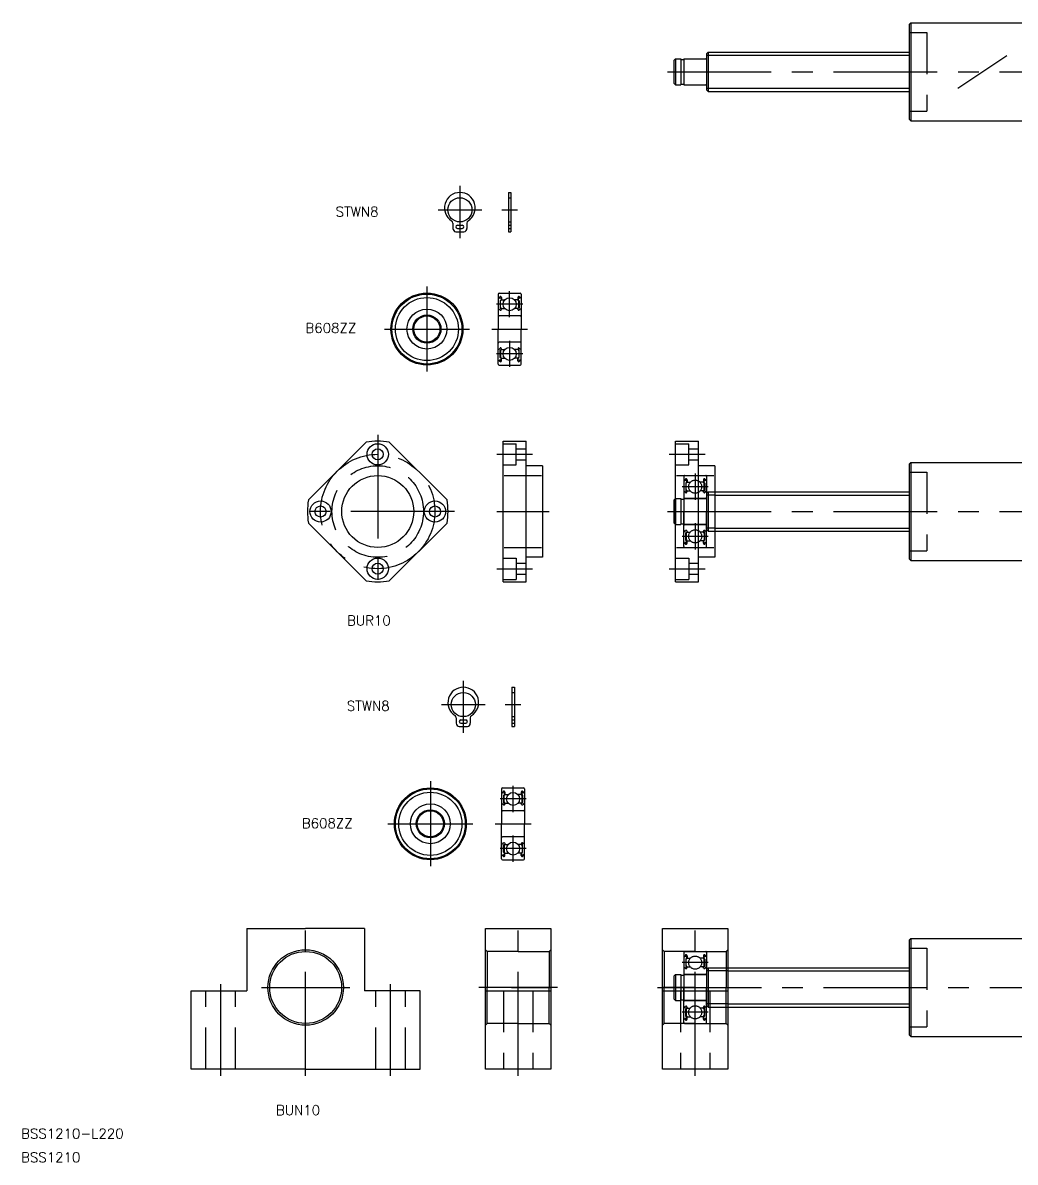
# Model space of a CAD drawing. Extents: x -87 to 523, y -53 to 339.
# Drawn here: x -86.5 to 217.1, y -53.5 to 295.1 of the extents above; entities that cross this region are included whole.
import ezdxf

# ---------------------------------------------------------------- set-up
doc = ezdxf.new("R2010")
doc.units = 0
doc.linetypes.add('CENTER', pattern=[50.8, 31.75, -6.35, 6.35, -6.35])
doc.linetypes.add('DASHED', pattern=[19.05, 12.7, -6.35])
doc.layers.get('0').update_dxf_attribs({"linetype": 'CONTINUOUS'})
doc.layers.add('CENTER', color=1, linetype='CENTER')
doc.styles.get("Standard").update_dxf_attribs({"font": 'txt.shx', "height": 3, "bigfont": 'bigfont.shx'})

msp = doc.modelspace()

# ---------------------------------------------------------------- linework, layer by layer
at = {"color": 7, "linetype": 'CONTINUOUS'}
for p, q in [((184.68, 294.64), (185.18, 295.14)), ((184.68, 294.64), (184.68, 265.64)), ((185.18, 295.14), (221.68, 295.14)), ((185.18, 295.14), (185.18, 265.14)), ((123.18, 286.14), (122.68, 285.64)), ((123.18, 286.14), (184.68, 286.14)), ((123.18, 286.14), (123.18, 274.14)), ((113.18, 284.14), (112.68, 283.64)), ((112.68, 283.64), (112.68, 276.64)), ((113.18, 284.14), (113.18, 276.14)), ((113.18, 284.14), (114.78, 284.14)), ((114.78, 284.14), (114.78, 276.14)), ((114.78, 283.94), (115.68, 283.94)), ((115.68, 284.14), (115.68, 276.14)), ((115.68, 284.14), (122.48, 284.14)), ((122.68, 285.64), (122.68, 274.64)), ((112.68, 276.64), (113.18, 276.14)), ((113.18, 276.14), (114.78, 276.14)), ((114.78, 276.34), (115.68, 276.34)), ((115.68, 276.14), (122.48, 276.14)), ((122.68, 274.64), (123.18, 274.14)), ((123.18, 274.14), (184.68, 274.14)), ((138.33, 274.14), (138.33, 274.14)), ((153.78, 274.14), (153.78, 274.14)), ((185.18, 265.14), (184.68, 265.64)), ((185.18, 265.14), (221.68, 265.14)), ((62.01, 243.21), (62.01, 231.21)), ((62.01, 243.21), (62.81, 243.21)), ((62.81, 243.21), (62.81, 231.21)), ((45.03, 233.81), (45.03, 232.21)), ((47.18, 234.21), (47.18, 233.21)), ((49.33, 233.81), (49.33, 232.21)), ((45.93, 231.21), (48.43, 231.21)), ((46.43, 233.21), (47.93, 233.21)), ((46.43, 232.21), (47.93, 232.21)), ((47.18, 232.21), (47.18, 231.21)), ((62.01, 231.21), (62.81, 231.21)), ((58.91, 212.13), (58.91, 201.43)), ((58.91, 211.18), (59.01, 211.08)), ((59.01, 211.08), (59.24, 211.08)), ((59.21, 212.43), (65.61, 212.43)), ((59.24, 211.08), (59.35, 211.26)), ((59.29, 210.89), (59.41, 210.83)), ((59.36, 211.01), (59.47, 211.19)), ((59.47, 210.94), (59.36, 211.01)), ((59.41, 210.83), (59.47, 210.94)), ((59.77, 210.38), (59.51, 210.11)), ((59.51, 210.11), (59.51, 207.92)), ((59.91, 210.32), (59.64, 210.05)), ((59.64, 207.92), (59.64, 210.05)), ((59.77, 211.11), (59.77, 210.38)), ((59.91, 211.11), (59.91, 210.32)), ((59.91, 210.48), (60.01, 210.38)), ((60.01, 210.38), (60.93, 210.38)), ((64.81, 210.38), (63.88, 210.38)), ((64.91, 210.48), (64.81, 210.38)), ((64.91, 211.11), (64.91, 210.32)), ((64.91, 210.32), (65.17, 210.05)), ((65.04, 211.11), (65.04, 210.38)), ((65.04, 210.38), (65.31, 210.11)), ((65.17, 207.92), (65.17, 210.05)), ((65.31, 210.11), (65.31, 207.92)), ((65.34, 210.94), (65.46, 211.01)), ((65.41, 210.83), (65.34, 210.94)), ((65.46, 211.01), (65.35, 211.19)), ((65.53, 210.89), (65.41, 210.83)), ((65.57, 211.08), (65.47, 211.26)), ((65.81, 211.08), (65.57, 211.08)), ((65.91, 211.18), (65.81, 211.08)), ((65.91, 212.13), (65.91, 201.43)), ((58.91, 207.43), (59.01, 207.53)), ((59.01, 207.53), (59.24, 207.53)), ((59.24, 207.53), (59.46, 207.26)), ((59.84, 207.92), (59.64, 207.92)), ((59.64, 207.79), (59.84, 207.79)), ((59.84, 207.79), (59.84, 207.92)), ((59.84, 207.34), (59.95, 207.63)), ((59.95, 207.63), (60.05, 207.73)), ((60.05, 207.73), (60.89, 207.73)), ((64.77, 207.73), (63.93, 207.73)), ((64.87, 207.63), (64.77, 207.73)), ((64.97, 207.34), (64.87, 207.63)), ((64.97, 207.92), (65.17, 207.92)), ((64.97, 207.79), (64.97, 207.92)), ((65.17, 207.79), (64.97, 207.79)), ((65.57, 207.53), (65.36, 207.26)), ((65.81, 207.53), (65.57, 207.53)), ((65.91, 207.43), (65.81, 207.53)), ((65.61, 205.43), (59.21, 205.43)), ((58.91, 190.73), (58.91, 201.43)), ((65.91, 190.73), (65.91, 201.43)), ((58.91, 195.43), (59.01, 195.33)), ((59.01, 195.33), (59.24, 195.33)), ((65.61, 197.43), (59.21, 197.43)), ((59.24, 195.33), (59.46, 195.59)), ((59.84, 195.51), (59.95, 195.22)), ((59.95, 195.22), (60.05, 195.13)), ((64.87, 195.22), (64.77, 195.13)), ((64.97, 195.51), (64.87, 195.22)), ((65.57, 195.33), (65.36, 195.59)), ((65.81, 195.33), (65.57, 195.33)), ((65.91, 195.43), (65.81, 195.33)), ((65.91, 196.08), (65.91, 196.08)), ((58.91, 191.68), (59.01, 191.78)), ((59.01, 191.78), (59.24, 191.78)), ((59.24, 191.78), (59.35, 191.59)), ((59.29, 191.96), (59.41, 192.02)), ((59.47, 191.91), (59.36, 191.84)), ((59.36, 191.84), (59.47, 191.66)), ((59.41, 192.02), (59.47, 191.91)), ((59.51, 192.74), (59.51, 194.93)), ((59.77, 192.48), (59.51, 192.74)), ((59.64, 195.06), (59.84, 195.06)), ((59.84, 194.93), (59.64, 194.93)), ((59.64, 194.93), (59.64, 192.8)), ((59.91, 192.53), (59.64, 192.8)), ((59.77, 191.74), (59.77, 192.48)), ((59.84, 195.06), (59.84, 194.93)), ((59.91, 191.74), (59.91, 192.53)), ((59.91, 192.38), (60.01, 192.48)), ((60.01, 192.48), (60.93, 192.48)), ((60.05, 195.13), (60.89, 195.13)), ((64.81, 192.48), (63.88, 192.48)), ((64.77, 195.13), (63.93, 195.13)), ((64.91, 192.38), (64.81, 192.48)), ((64.91, 192.53), (65.17, 192.8)), ((64.91, 191.74), (64.91, 192.53)), ((65.17, 195.06), (64.97, 195.06)), ((64.97, 195.06), (64.97, 194.93)), ((64.97, 194.93), (65.17, 194.93)), ((65.04, 192.48), (65.31, 192.74)), ((65.04, 191.74), (65.04, 192.48)), ((65.17, 194.93), (65.17, 192.8)), ((65.31, 192.74), (65.31, 194.93)), ((65.41, 192.02), (65.34, 191.91)), ((65.34, 191.91), (65.46, 191.84)), ((65.46, 191.84), (65.35, 191.66)), ((65.53, 191.96), (65.41, 192.02)), ((65.57, 191.78), (65.47, 191.59)), ((65.81, 191.78), (65.57, 191.78)), ((65.91, 191.68), (65.81, 191.78)), ((65.91, 193.4), (65.91, 193.4)), ((59.21, 190.43), (65.61, 190.43)), ((0.85, 149.15), (18.51, 166.81)), ((43.26, 149.15), (25.59, 166.81)), ((60.45, 124.11), (60.45, 167.11)), ((60.45, 167.11), (67.45, 167.11)), ((67.45, 124.11), (67.45, 167.11)), ((113.18, 124.11), (113.18, 167.11)), ((113.18, 167.11), (120.18, 167.11)), ((120.18, 124.11), (120.18, 167.11)), ((184.68, 160.11), (185.18, 160.61)), ((185.18, 160.61), (185.18, 130.61)), ((185.18, 160.61), (221.68, 160.61)), ((72.45, 159.61), (67.45, 159.61)), ((72.45, 159.61), (72.45, 131.61)), ((125.18, 159.61), (120.18, 159.61)), ((125.18, 159.61), (125.18, 131.61)), ((184.68, 160.11), (184.68, 131.11)), ((125.18, 151.61), (184.68, 151.61)), ((113.18, 149.61), (112.68, 149.11)), ((112.68, 149.11), (112.68, 142.11)), ((113.18, 149.61), (113.18, 141.61)), ((18.51, 124.4), (0.85, 142.07)), ((25.59, 124.4), (43.26, 142.07)), ((112.68, 142.11), (113.18, 141.61)), ((125.18, 139.61), (184.68, 139.61)), ((138.33, 139.61), (138.33, 139.61)), ((153.78, 139.61), (153.78, 139.61)), ((72.45, 131.61), (67.45, 131.61)), ((125.18, 131.61), (120.18, 131.61)), ((185.18, 130.61), (184.68, 131.11)), ((185.18, 130.61), (221.68, 130.61)), ((60.45, 124.11), (67.45, 124.11)), ((113.18, 124.11), (120.18, 124.11)), ((63.06, 91.85), (63.06, 79.85)), ((63.06, 91.85), (63.86, 91.85)), ((63.86, 91.85), (63.86, 79.85)), ((46.08, 82.45), (46.08, 80.85)), ((47.48, 81.85), (48.98, 81.85)), ((47.48, 80.85), (48.98, 80.85)), ((48.23, 82.85), (48.23, 81.85)), ((48.23, 80.85), (48.23, 79.85)), ((50.38, 82.45), (50.38, 80.85)), ((46.98, 79.85), (49.48, 79.85)), ((63.06, 79.85), (63.86, 79.85)), ((59.96, 60.77), (59.96, 50.07)), ((59.96, 59.82), (60.06, 59.72)), ((60.06, 59.72), (60.29, 59.72)), ((60.26, 61.07), (66.66, 61.07)), ((60.29, 59.72), (60.4, 59.9)), ((60.34, 59.53), (60.46, 59.47)), ((60.41, 59.65), (60.52, 59.83)), ((60.52, 59.58), (60.41, 59.65)), ((60.46, 59.47), (60.52, 59.58)), ((60.83, 59.75), (60.83, 59.02)), ((60.96, 59.75), (60.96, 58.96)), ((65.96, 59.75), (65.96, 58.96)), ((66.09, 59.75), (66.09, 59.02)), ((66.51, 59.65), (66.4, 59.83)), ((66.4, 59.58), (66.51, 59.65)), ((66.46, 59.47), (66.4, 59.58)), ((66.58, 59.53), (66.46, 59.47)), ((66.63, 59.72), (66.52, 59.9)), ((66.86, 59.72), (66.63, 59.72)), ((66.96, 59.82), (66.86, 59.72)), ((66.96, 60.77), (66.96, 50.07)), ((59.96, 56.07), (60.06, 56.17)), ((60.06, 56.17), (60.29, 56.17)), ((60.29, 56.17), (60.51, 55.9)), ((60.83, 59.02), (60.56, 58.75)), ((60.56, 58.75), (60.56, 56.56)), ((60.96, 58.96), (60.69, 58.69)), ((60.69, 56.56), (60.69, 58.69)), ((60.89, 56.56), (60.69, 56.56)), ((60.69, 56.43), (60.89, 56.43)), ((60.89, 56.43), (60.89, 56.56)), ((60.89, 55.98), (61, 56.27)), ((60.96, 59.12), (61.06, 59.02)), ((61, 56.27), (61.1, 56.37)), ((61.06, 59.02), (61.98, 59.02)), ((61.1, 56.37), (61.94, 56.37)), ((65.86, 59.02), (64.94, 59.02)), ((65.82, 56.37), (64.98, 56.37)), ((65.92, 56.27), (65.82, 56.37)), ((65.96, 59.12), (65.86, 59.02)), ((66.03, 55.98), (65.92, 56.27)), ((65.96, 58.96), (66.23, 58.69)), ((66.03, 56.43), (66.03, 56.56)), ((66.03, 56.56), (66.23, 56.56)), ((66.23, 56.43), (66.03, 56.43)), ((66.09, 59.02), (66.36, 58.75)), ((66.23, 56.56), (66.23, 58.69)), ((66.36, 58.75), (66.36, 56.56)), ((66.63, 56.17), (66.41, 55.9)), ((66.86, 56.17), (66.63, 56.17)), ((66.96, 56.07), (66.86, 56.17)), ((66.66, 54.07), (60.26, 54.07)), ((59.96, 39.37), (59.96, 50.07)), ((66.96, 39.37), (66.96, 50.07)), ((66.66, 46.07), (60.26, 46.07)), ((59.96, 44.07), (60.06, 43.97)), ((60.06, 43.97), (60.29, 43.97)), ((60.29, 43.97), (60.51, 44.23)), ((60.56, 41.38), (60.56, 43.57)), ((60.69, 43.7), (60.89, 43.7)), ((60.89, 43.57), (60.69, 43.57)), ((60.69, 43.57), (60.69, 41.44)), ((60.89, 44.15), (61, 43.86)), ((60.89, 43.7), (60.89, 43.57)), ((61, 43.86), (61.1, 43.77)), ((61.1, 43.77), (61.94, 43.77)), ((65.82, 43.77), (64.98, 43.77)), ((65.92, 43.86), (65.82, 43.77)), ((66.03, 44.15), (65.92, 43.86)), ((66.03, 43.7), (66.03, 43.57)), ((66.23, 43.7), (66.03, 43.7)), ((66.03, 43.57), (66.23, 43.57)), ((66.23, 43.57), (66.23, 41.44)), ((66.36, 41.38), (66.36, 43.57)), ((66.63, 43.97), (66.41, 44.23)), ((66.86, 43.97), (66.63, 43.97)), ((66.96, 44.07), (66.86, 43.97)), ((66.96, 44.72), (66.96, 44.72)), ((66.96, 42.04), (66.96, 42.04)), ((59.96, 40.32), (60.06, 40.42)), ((60.06, 40.42), (60.29, 40.42)), ((60.26, 39.07), (66.66, 39.07)), ((60.29, 40.42), (60.4, 40.23)), ((60.34, 40.6), (60.46, 40.67)), ((60.52, 40.55), (60.41, 40.48)), ((60.41, 40.48), (60.52, 40.3)), ((60.46, 40.67), (60.52, 40.55)), ((60.83, 41.12), (60.56, 41.38)), ((60.96, 41.17), (60.69, 41.44)), ((60.83, 40.38), (60.83, 41.12)), ((60.96, 40.38), (60.96, 41.17)), ((60.96, 41.02), (61.06, 41.12)), ((61.06, 41.12), (61.98, 41.12)), ((65.86, 41.12), (64.94, 41.12)), ((65.96, 41.02), (65.86, 41.12)), ((65.96, 41.17), (66.23, 41.44)), ((65.96, 40.38), (65.96, 41.17)), ((66.09, 41.12), (66.36, 41.38)), ((66.09, 40.38), (66.09, 41.12)), ((66.46, 40.67), (66.4, 40.55)), ((66.4, 40.55), (66.51, 40.48)), ((66.51, 40.48), (66.4, 40.3)), ((66.58, 40.6), (66.46, 40.67)), ((66.63, 40.42), (66.52, 40.23)), ((66.86, 40.42), (66.63, 40.42)), ((66.96, 40.32), (66.86, 40.42)), ((-18, 18), (0, 18)), ((-18, 18), (-18, -1)), ((18, 18), (0, 18)), ((18, 18), (18, -1)), ((55, -25), (55, 18)), ((55, 18), (75, 18)), ((75, 18), (75, -25)), ((109.18, -25), (109.18, 18)), ((109.18, 18), (129.18, 18)), ((129.18, 18), (129.18, -25)), ((184.68, 14.5), (185.18, 15)), ((184.68, 14.5), (184.68, -14.5)), ((185.18, 15), (221.68, 15)), ((185.18, 15), (185.18, -15)), ((129.18, 6), (184.68, 6)), ((-35, -25), (-35, -1)), ((35, -25), (35, -1)), ((55, -1), (75, -1)), ((109.18, -1), (129.18, -1)), ((129.18, -6), (184.68, -6)), ((138.33, -6), (138.33, -6)), ((153.78, -6), (153.78, -6)), ((185.18, -15), (184.68, -14.5)), ((185.18, -15), (221.68, -15)), ((0, -25), (-35, -25)), ((0, -25), (35, -25)), ((75, -25), (55, -25)), ((129.18, -25), (109.18, -25))]:
    msp.add_line(p, q, dxfattribs=at)
at = {"color": 3, "linetype": 'DASHED'}
for p, q in [((184.68, 292.14), (190.08, 292.14)), ((190.08, 292.14), (190.08, 268.14)), ((184.68, 268.14), (190.08, 268.14)), ((62.01, 241.61), (62.81, 241.61)), ((62.01, 234.21), (62.81, 234.21)), ((62.01, 233.21), (62.81, 233.21)), ((62.01, 232.21), (62.81, 232.21)), ((60.45, 166.36), (64.45, 166.36)), ((64.45, 159.86), (64.45, 166.36)), ((64.45, 164.81), (67.45, 164.81)), ((113.18, 166.36), (117.18, 166.36)), ((117.18, 159.86), (117.18, 166.36)), ((117.18, 164.81), (120.18, 164.81)), ((64.45, 161.41), (67.45, 161.41)), ((117.18, 161.41), (120.18, 161.41)), ((60.45, 159.86), (64.45, 159.86)), ((113.18, 159.86), (117.18, 159.86)), ((184.68, 157.61), (190.08, 157.61)), ((190.08, 157.61), (190.08, 133.61)), ((60.75, 156.61), (72.15, 156.61)), ((113.48, 156.61), (124.88, 156.61)), ((115.68, 156.31), (115.68, 145.61)), ((115.68, 155.36), (115.78, 155.26)), ((115.78, 155.26), (116.01, 155.26)), ((115.98, 156.61), (122.38, 156.61)), ((116.01, 155.26), (116.12, 155.44)), ((116.06, 155.08), (116.18, 155.01)), ((116.13, 155.19), (116.24, 155.37)), ((116.24, 155.12), (116.13, 155.19)), ((116.18, 155.01), (116.24, 155.12)), ((116.55, 154.56), (116.28, 154.29)), ((116.28, 154.29), (116.28, 152.11)), ((116.68, 154.5), (116.41, 154.24)), ((116.41, 152.11), (116.41, 154.24)), ((116.55, 155.29), (116.55, 154.56)), ((116.68, 155.29), (116.68, 154.5)), ((116.68, 154.66), (116.78, 154.56)), ((116.78, 154.56), (117.7, 154.56)), ((121.58, 154.56), (120.66, 154.56)), ((121.68, 154.66), (121.58, 154.56)), ((121.68, 155.29), (121.68, 154.5)), ((121.68, 154.5), (121.95, 154.24)), ((121.81, 155.29), (121.81, 154.56)), ((121.81, 154.56), (122.08, 154.29)), ((121.95, 152.11), (121.95, 154.24)), ((122.08, 154.29), (122.08, 152.11)), ((122.23, 155.19), (122.12, 155.37)), ((122.12, 155.12), (122.23, 155.19)), ((122.18, 155.01), (122.12, 155.12)), ((122.3, 155.08), (122.18, 155.01)), ((122.35, 155.26), (122.24, 155.44)), ((122.58, 155.26), (122.35, 155.26)), ((122.68, 155.36), (122.58, 155.26)), ((122.68, 156.31), (122.68, 145.61)), ((115.68, 151.61), (115.78, 151.71)), ((115.78, 151.71), (116.01, 151.71)), ((116.01, 151.71), (116.23, 151.45)), ((116.61, 152.11), (116.41, 152.11)), ((116.41, 151.97), (116.61, 151.97)), ((116.61, 151.97), (116.61, 152.11)), ((116.61, 151.52), (116.72, 151.81)), ((116.72, 151.81), (116.82, 151.91)), ((116.82, 151.91), (117.66, 151.91)), ((121.54, 151.91), (120.7, 151.91)), ((121.64, 151.81), (121.54, 151.91)), ((121.75, 151.52), (121.64, 151.81)), ((121.75, 152.11), (121.95, 152.11)), ((121.75, 151.97), (121.75, 152.11)), ((121.95, 151.97), (121.75, 151.97)), ((122.35, 151.71), (122.13, 151.45)), ((122.58, 151.71), (122.35, 151.71)), ((122.68, 151.61), (122.58, 151.71)), ((123.18, 151.61), (122.68, 151.11)), ((122.68, 151.11), (122.68, 140.11)), ((125.18, 150.66), (122.68, 150.66)), ((123.18, 151.61), (123.18, 139.61)), ((123.18, 151.61), (125.18, 151.61)), ((113.18, 149.61), (114.78, 149.61)), ((114.78, 149.61), (114.78, 141.61)), ((114.78, 149.41), (115.68, 149.41)), ((115.68, 149.61), (122.48, 149.61)), ((115.68, 149.61), (115.68, 141.61)), ((122.38, 149.61), (115.98, 149.61)), ((115.68, 134.91), (115.68, 145.61)), ((122.68, 134.91), (122.68, 145.61)), ((113.18, 141.61), (114.78, 141.61)), ((114.78, 141.81), (115.68, 141.81)), ((115.68, 141.61), (122.48, 141.61)), ((115.68, 139.61), (115.78, 139.51)), ((115.78, 139.51), (116.01, 139.51)), ((122.38, 141.61), (115.98, 141.61)), ((116.01, 139.51), (116.23, 139.77)), ((116.61, 139.69), (116.72, 139.4)), ((121.75, 139.69), (121.64, 139.4)), ((122.35, 139.51), (122.13, 139.77)), ((122.58, 139.51), (122.35, 139.51)), ((122.68, 139.61), (122.58, 139.51)), ((125.18, 140.56), (122.68, 140.56)), ((122.68, 140.26), (122.68, 140.26)), ((122.68, 140.11), (123.18, 139.61)), ((123.18, 139.61), (125.18, 139.61)), ((115.68, 135.86), (115.78, 135.96)), ((115.78, 135.96), (116.01, 135.96)), ((116.01, 135.96), (116.12, 135.77)), ((116.06, 136.14), (116.18, 136.21)), ((116.24, 136.09), (116.13, 136.02)), ((116.13, 136.02), (116.24, 135.84)), ((116.18, 136.21), (116.24, 136.09)), ((116.28, 136.92), (116.28, 139.11)), ((116.55, 136.66), (116.28, 136.92)), ((116.41, 139.24), (116.61, 139.24)), ((116.41, 139.11), (116.41, 136.98)), ((116.61, 139.11), (116.41, 139.11)), ((116.68, 136.71), (116.41, 136.98)), ((116.55, 135.92), (116.55, 136.66)), ((116.61, 139.24), (116.61, 139.11)), ((116.68, 135.92), (116.68, 136.71)), ((116.68, 136.56), (116.78, 136.66)), ((116.72, 139.4), (116.82, 139.31)), ((116.78, 136.66), (117.7, 136.66)), ((116.82, 139.31), (117.66, 139.31)), ((121.58, 136.66), (120.66, 136.66)), ((121.54, 139.31), (120.7, 139.31)), ((121.64, 139.4), (121.54, 139.31)), ((121.68, 136.56), (121.58, 136.66)), ((121.68, 136.71), (121.95, 136.98)), ((121.68, 135.92), (121.68, 136.71)), ((121.95, 139.24), (121.75, 139.24)), ((121.75, 139.24), (121.75, 139.11)), ((121.75, 139.11), (121.95, 139.11)), ((121.81, 136.66), (122.08, 136.92)), ((121.81, 135.92), (121.81, 136.66)), ((121.95, 139.11), (121.95, 136.98)), ((122.08, 136.92), (122.08, 139.11)), ((122.18, 136.21), (122.12, 136.09)), ((122.12, 136.09), (122.23, 136.02)), ((122.23, 136.02), (122.12, 135.84)), ((122.3, 136.14), (122.18, 136.21)), ((122.35, 135.96), (122.24, 135.77)), ((122.58, 135.96), (122.35, 135.96)), ((122.68, 135.86), (122.58, 135.96)), ((122.68, 137.58), (122.68, 137.58)), ((60.75, 134.61), (72.15, 134.61)), ((113.48, 134.61), (124.88, 134.61)), ((115.98, 134.61), (122.38, 134.61)), ((184.68, 133.61), (190.08, 133.61)), ((60.45, 131.36), (64.45, 131.36)), ((64.45, 131.36), (64.45, 124.86)), ((64.45, 129.81), (67.45, 129.81)), ((113.18, 131.36), (117.18, 131.36)), ((117.18, 131.36), (117.18, 124.86)), ((117.18, 129.81), (120.18, 129.81)), ((64.45, 126.41), (67.45, 126.41)), ((117.18, 126.41), (120.18, 126.41)), ((60.45, 124.86), (64.45, 124.86)), ((113.18, 124.86), (117.18, 124.86)), ((63.06, 90.25), (63.86, 90.25)), ((63.06, 82.85), (63.86, 82.85)), ((63.06, 81.85), (63.86, 81.85)), ((63.06, 80.85), (63.86, 80.85)), ((55, 11.55), (55.55, 11)), ((55.55, 11), (55.55, 0)), ((65, 11), (55.55, 11)), ((65, 11), (74.45, 11)), ((75, 11.55), (74.45, 11)), ((74.45, 11), (74.45, 0)), ((109.18, 11.55), (109.73, 11)), ((109.73, 11), (109.73, 0)), ((119.18, 11), (109.73, 11)), ((115.68, 10.7), (115.68, 0)), ((115.98, 11), (122.38, 11)), ((119.18, 11), (128.63, 11)), ((122.68, 10.7), (122.68, 0)), ((129.18, 11.55), (128.63, 11)), ((128.63, 11), (128.63, 0)), ((184.68, 12), (190.08, 12)), ((190.08, 12), (190.08, -12)), ((115.68, 9.75), (115.78, 9.65)), ((115.78, 9.65), (116.01, 9.65)), ((116.01, 9.65), (116.12, 9.83)), ((116.06, 9.47), (116.18, 9.4)), ((116.13, 9.58), (116.24, 9.77)), ((116.24, 9.52), (116.13, 9.58)), ((116.18, 9.4), (116.24, 9.52)), ((116.55, 8.95), (116.28, 8.68)), ((116.28, 8.68), (116.28, 6.5)), ((116.68, 8.89), (116.41, 8.63)), ((116.41, 6.5), (116.41, 8.63)), ((116.55, 9.68), (116.55, 8.95)), ((116.68, 9.68), (116.68, 8.89)), ((116.68, 9.05), (116.78, 8.95)), ((116.78, 8.95), (117.7, 8.95)), ((121.58, 8.95), (120.66, 8.95)), ((121.68, 9.05), (121.58, 8.95)), ((121.68, 9.68), (121.68, 8.89)), ((121.68, 8.89), (121.95, 8.63)), ((121.81, 9.68), (121.81, 8.95)), ((121.81, 8.95), (122.08, 8.68)), ((121.95, 6.5), (121.95, 8.63)), ((122.08, 8.68), (122.08, 6.5)), ((122.23, 9.58), (122.12, 9.77)), ((122.12, 9.52), (122.23, 9.58)), ((122.18, 9.4), (122.12, 9.52)), ((122.3, 9.47), (122.18, 9.4)), ((122.35, 9.65), (122.24, 9.83)), ((122.58, 9.65), (122.35, 9.65)), ((122.68, 9.75), (122.58, 9.65)), ((113.18, 4), (112.68, 3.5)), ((112.68, 3.5), (112.68, -3.5)), ((113.18, 4), (113.18, -4)), ((113.18, 4), (114.78, 4)), ((114.78, 4), (114.78, -4)), ((114.78, 3.8), (115.68, 3.8)), ((115.68, 6), (115.78, 6.1)), ((115.68, 4), (122.48, 4)), ((115.68, 4), (115.68, -4)), ((115.78, 6.1), (116.01, 6.1)), ((122.38, 4), (115.98, 4)), ((116.01, 6.1), (116.23, 5.84)), ((116.61, 6.5), (116.41, 6.5)), ((116.41, 6.36), (116.61, 6.36)), ((116.61, 6.36), (116.61, 6.5)), ((116.61, 5.92), (116.72, 6.21)), ((116.72, 6.21), (116.82, 6.3)), ((116.82, 6.3), (117.66, 6.3)), ((121.54, 6.3), (120.7, 6.3)), ((121.64, 6.21), (121.54, 6.3)), ((121.75, 5.92), (121.64, 6.21)), ((121.75, 6.5), (121.95, 6.5)), ((121.75, 6.36), (121.75, 6.5)), ((121.95, 6.36), (121.75, 6.36)), ((122.35, 6.1), (122.13, 5.84)), ((122.58, 6.1), (122.35, 6.1)), ((122.68, 6), (122.58, 6.1)), ((123.18, 6), (122.68, 5.5)), ((122.68, 5.5), (122.68, -5.5)), ((129.18, 5.05), (122.68, 5.05)), ((123.18, 6), (123.18, -6)), ((123.18, 6), (129.18, 6)), ((55.55, -11), (55.55, 0)), ((74.45, -11), (74.45, 0)), ((109.73, -11), (109.73, 0)), ((128.63, -11), (128.63, 0)), ((-30.5, -25), (-30.5, -1)), ((-21.5, -25), (-21.5, -1)), ((21.5, -25), (21.5, -1)), ((30.5, -25), (30.5, -1)), ((60.5, -1), (60.5, -25)), ((69.5, -1), (69.5, -25)), ((114.68, -1), (114.68, -25)), ((115.68, -10.7), (115.68, 0)), ((122.68, -10.7), (122.68, 0)), ((123.68, -1), (123.68, -25)), ((112.68, -3.5), (113.18, -4)), ((113.18, -4), (114.78, -4)), ((114.78, -3.8), (115.68, -3.8)), ((115.68, -4), (122.48, -4)), ((115.68, -6), (115.78, -6.1)), ((115.78, -6.1), (116.01, -6.1)), ((122.38, -4), (115.98, -4)), ((116.01, -6.1), (116.23, -5.84)), ((116.28, -8.68), (116.28, -6.5)), ((116.41, -6.36), (116.61, -6.36)), ((116.41, -6.5), (116.41, -8.63)), ((116.61, -6.5), (116.41, -6.5)), ((116.61, -5.92), (116.72, -6.21)), ((116.61, -6.36), (116.61, -6.5)), ((116.72, -6.21), (116.82, -6.3)), ((116.82, -6.3), (117.66, -6.3)), ((121.54, -6.3), (120.7, -6.3)), ((121.64, -6.21), (121.54, -6.3)), ((121.75, -5.92), (121.64, -6.21)), ((121.95, -6.36), (121.75, -6.36)), ((121.75, -6.36), (121.75, -6.5)), ((121.75, -6.5), (121.95, -6.5)), ((121.95, -6.5), (121.95, -8.63)), ((122.08, -8.68), (122.08, -6.5)), ((122.35, -6.1), (122.13, -5.84)), ((122.58, -6.1), (122.35, -6.1)), ((122.68, -6), (122.58, -6.1)), ((129.18, -5.05), (122.68, -5.05)), ((122.68, -5.35), (122.68, -5.35)), ((122.68, -5.5), (123.18, -6)), ((123.18, -6), (129.18, -6)), ((115.68, -9.75), (115.78, -9.65)), ((115.78, -9.65), (116.01, -9.65)), ((116.01, -9.65), (116.12, -9.83)), ((116.06, -9.47), (116.18, -9.4)), ((116.24, -9.52), (116.13, -9.58)), ((116.13, -9.58), (116.24, -9.77)), ((116.18, -9.4), (116.24, -9.52)), ((116.55, -8.95), (116.28, -8.68)), ((116.68, -8.89), (116.41, -8.63)), ((116.55, -9.68), (116.55, -8.95)), ((116.68, -9.68), (116.68, -8.89)), ((116.68, -9.05), (116.78, -8.95)), ((116.78, -8.95), (117.7, -8.95)), ((121.58, -8.95), (120.66, -8.95)), ((121.68, -9.05), (121.58, -8.95)), ((121.68, -8.89), (121.95, -8.63)), ((121.68, -9.68), (121.68, -8.89)), ((121.81, -8.95), (122.08, -8.68)), ((121.81, -9.68), (121.81, -8.95)), ((122.18, -9.4), (122.12, -9.52)), ((122.12, -9.52), (122.23, -9.58)), ((122.23, -9.58), (122.12, -9.77)), ((122.3, -9.47), (122.18, -9.4)), ((122.35, -9.65), (122.24, -9.83)), ((122.58, -9.65), (122.35, -9.65)), ((122.68, -9.75), (122.58, -9.65)), ((122.68, -8.03), (122.68, -8.02)), ((55, -11.55), (55.55, -11)), ((65, -11), (55.55, -11)), ((65, -11), (74.45, -11)), ((75, -11.55), (74.45, -11)), ((109.18, -11.55), (109.73, -11)), ((119.18, -11), (109.73, -11)), ((115.98, -11), (122.38, -11)), ((119.18, -11), (128.63, -11)), ((129.18, -11.55), (128.63, -11)), ((184.68, -12), (190.08, -12))]:
    msp.add_line(p, q, dxfattribs=at)
at = {"color": 3, "linetype": 'CONTINUOUS'}
for p, q in [((122.68, 285.19), (184.68, 285.19)), ((122.68, 275.09), (184.68, 275.09)), ((125.18, 150.66), (184.68, 150.66)), ((125.18, 140.56), (184.68, 140.56)), ((129.18, 5.05), (184.68, 5.05)), ((129.18, -5.05), (184.68, -5.05))]:
    msp.add_line(p, q, dxfattribs=at)
at = {"color": 7, "linetype": 'CONTINUOUS'}
for points in [[(-35, -1), (-18, -1)], [(35, -1), (18, -1)]]:
    msp.add_lwpolyline(points, dxfattribs=at)
for centre, radius in [((47.18, 237.91), 3.7), ((37.1, 201.43), 11), ((37.1, 201.43), 10.7), ((37.1, 201.43), 9.65), ((62.41, 209.03), 2), ((37.1, 201.43), 6.1), ((37.1, 201.43), 4.3), ((37.1, 201.43), 4), ((62.41, 193.83), 2), ((22.05, 163.11), 3.25), ((22.05, 163.11), 1.7), ((22.05, 145.61), 11), ((4.55, 145.61), 3.25), ((4.55, 145.61), 1.7), ((39.55, 145.61), 3.25), ((39.55, 145.61), 1.7), ((22.05, 128.11), 3.25), ((22.05, 128.11), 1.7), ((48.23, 86.55), 3.7), ((38.15, 50.07), 11), ((38.15, 50.07), 10.7), ((38.15, 50.07), 9.65), ((63.46, 57.67), 2), ((38.15, 50.07), 6.1), ((38.15, 50.07), 4.3), ((38.15, 50.07), 4), ((63.46, 42.47), 2), ((0, 0), 11.55), ((0, 0), 11)]:
    msp.add_circle(centre, radius, dxfattribs=at)
at = {"color": 3, "linetype": 'DASHED'}
for centre, radius in [((22.05, 145.61), 14), ((119.18, 153.21), 2), ((119.18, 138.01), 2), ((119.18, 7.6), 2), ((119.18, -7.6), 2)]:
    msp.add_circle(centre, radius, dxfattribs=at)
at = {"color": 7, "linetype": 'CONTINUOUS'}
for centre, radius, start, end in [((122.48, 284.34), 0.2, 270, 0), ((122.48, 275.94), 0.2, 0, 90), ((47.18, 238.51), 4.7, 302.6213, 237.3787), ((44.13, 233.81), 0.9, 0, 55.0939), ((50.23, 233.81), 0.9, 124.9061, 180), ((46.02, 232.2), 0.99, 179.1897, 264.7847), ((46.43, 232.71), 0.5, 90, 270), ((47.93, 232.71), 0.5, 270, 90), ((48.34, 232.2), 0.99, 275.2153, 0.8103), ((59.21, 212.13), 0.3, 90, 180), ((59.36, 211.01), 0.133, 149.9969, 240.0013), ((59.61, 211.11), 0.299, 0, 150.0002), ((59.61, 211.11), 0.166, 0, 150.0044), ((65.21, 211.11), 0.299, 29.9998, 180), ((65.21, 211.11), 0.166, 29.9956, 180), ((65.46, 211.01), 0.133, 299.9987, 30.0031), ((65.61, 212.13), 0.3, 0, 90), ((59.21, 205.73), 0.3, 180, 270), ((59.63, 207.41), 0.224, 220.001, 343.1517), ((59.64, 207.92), 0.133, 180.0001, 270), ((65.19, 207.41), 0.224, 196.8483, 319.999), ((65.17, 207.92), 0.133, 270, 359.9999), ((65.61, 205.73), 0.3, 270, 0), ((59.21, 197.13), 0.3, 90, 180), ((59.63, 195.44), 0.224, 16.8483, 139.999), ((65.19, 195.44), 0.224, 40.001, 163.1517), ((65.61, 197.13), 0.3, 0, 90), ((59.36, 191.84), 0.133, 119.9987, 210.0031), ((59.61, 191.74), 0.299, 209.9998, 0), ((59.61, 191.74), 0.166, 209.9956, 0), ((59.64, 194.93), 0.133, 90, 179.9999), ((65.21, 191.74), 0.299, 180, 330.0002), ((65.21, 191.74), 0.166, 180, 330.0044), ((65.17, 194.93), 0.133, 0.0001, 90), ((65.46, 191.84), 0.133, 329.9969, 60.0013), ((59.21, 190.73), 0.3, 180, 270), ((65.61, 190.73), 0.3, 270, 0), ((22.05, 145.61), 21.5, 80.516, 99.484), ((22.05, 145.61), 21.5, 170.516, 189.484), ((22.05, 145.61), 21.5, 350.516, 9.484), ((22.05, 145.61), 21.5, 260.516, 279.484), ((48.23, 87.15), 4.7, 302.6213, 237.3787), ((45.18, 82.45), 0.9, 0, 55.0939), ((47.07, 80.84), 0.99, 179.1897, 264.7847), ((47.48, 81.35), 0.5, 90, 270), ((48.98, 81.35), 0.5, 270, 90), ((49.39, 80.84), 0.99, 275.2153, 0.8103), ((51.28, 82.45), 0.9, 124.9061, 180), ((60.26, 60.77), 0.3, 90, 180), ((60.41, 59.65), 0.133, 149.9969, 240.0013), ((60.66, 59.75), 0.299, 0, 150.0002), ((60.66, 59.75), 0.166, 0, 150.0044), ((66.26, 59.75), 0.299, 29.9998, 180), ((66.26, 59.75), 0.166, 29.9956, 180), ((66.51, 59.65), 0.133, 299.9987, 30.0031), ((66.66, 60.77), 0.3, 0, 90), ((60.68, 56.05), 0.224, 220.001, 343.1517), ((60.69, 56.56), 0.133, 180.0001, 270), ((66.24, 56.05), 0.224, 196.8483, 319.999), ((66.23, 56.56), 0.133, 270, 359.9999), ((60.26, 54.37), 0.3, 180, 270), ((66.66, 54.37), 0.3, 270, 0), ((60.26, 45.77), 0.3, 90, 180), ((66.66, 45.77), 0.3, 0, 90), ((60.68, 44.08), 0.224, 16.8483, 139.999), ((60.69, 43.57), 0.133, 90, 179.9999), ((66.24, 44.08), 0.224, 40.001, 163.1517), ((66.23, 43.57), 0.133, 0.0001, 90), ((60.26, 39.37), 0.3, 180, 270), ((60.41, 40.48), 0.133, 119.9987, 210.0031), ((60.66, 40.38), 0.299, 209.9998, 0), ((60.66, 40.38), 0.166, 209.9956, 0), ((66.26, 40.38), 0.299, 180, 330.0002), ((66.26, 40.38), 0.166, 180, 330.0044), ((66.51, 40.48), 0.133, 329.9969, 60.0013), ((66.66, 39.37), 0.3, 270, 0)]:
    msp.add_arc(centre, radius, start, end, dxfattribs=at)
at = {"color": 3, "linetype": 'DASHED'}
for centre, radius, start, end in [((115.98, 156.31), 0.3, 90, 180), ((116.13, 155.19), 0.133, 149.9969, 240.0013), ((116.38, 155.29), 0.299, 0, 150.0002), ((116.38, 155.29), 0.166, 0, 150.0044), ((121.98, 155.29), 0.299, 29.9998, 180), ((121.98, 155.29), 0.166, 29.9956, 180), ((122.23, 155.19), 0.133, 299.9987, 30.0031), ((122.38, 156.31), 0.3, 0, 90), ((115.98, 149.91), 0.3, 180, 270), ((116.4, 151.59), 0.224, 220.001, 343.1517), ((116.41, 152.11), 0.133, 180.0001, 270), ((121.96, 151.59), 0.224, 196.8483, 319.999), ((121.95, 152.11), 0.133, 270, 359.9999), ((122.38, 149.91), 0.3, 270, 0), ((122.48, 149.81), 0.2, 270, 0), ((115.98, 141.31), 0.3, 90, 180), ((116.4, 139.63), 0.224, 16.8483, 139.999), ((121.96, 139.63), 0.224, 40.001, 163.1517), ((122.38, 141.31), 0.3, 0, 90), ((122.48, 141.41), 0.2, 0, 90), ((116.13, 136.02), 0.133, 119.9987, 210.0031), ((116.41, 139.11), 0.133, 90, 179.9999), ((121.95, 139.11), 0.133, 0.0001, 90), ((122.23, 136.02), 0.133, 329.9969, 60.0013), ((115.98, 134.91), 0.3, 180, 270), ((116.38, 135.92), 0.299, 209.9998, 0), ((116.38, 135.92), 0.166, 209.9956, 0), ((121.98, 135.92), 0.299, 180, 330.0002), ((121.98, 135.92), 0.166, 180, 330.0044), ((122.38, 134.91), 0.3, 270, 0), ((115.98, 10.7), 0.3, 90, 180), ((122.38, 10.7), 0.3, 0, 90), ((116.13, 9.58), 0.133, 149.9969, 240.0013), ((116.38, 9.68), 0.299, 0, 150.0002), ((116.38, 9.68), 0.166, 0, 150.0044), ((121.98, 9.68), 0.299, 29.9998, 180), ((121.98, 9.68), 0.166, 29.9956, 180), ((122.23, 9.58), 0.133, 299.9987, 30.0031), ((115.98, 4.3), 0.3, 180, 270), ((116.4, 5.98), 0.224, 220.001, 343.1517), ((116.41, 6.5), 0.133, 180, 270), ((121.96, 5.98), 0.224, 196.8483, 319.999), ((121.95, 6.5), 0.133, 270, 359.9999), ((122.38, 4.3), 0.3, 270, 0), ((122.48, 4.2), 0.2, 270, 0), ((115.98, -4.3), 0.3, 90, 180), ((116.4, -5.98), 0.224, 16.8483, 139.999), ((116.41, -6.5), 0.133, 90, 179.9999), ((121.96, -5.98), 0.224, 40.001, 163.1517), ((121.95, -6.5), 0.133, 0.0001, 90), ((122.38, -4.3), 0.3, 0, 90), ((122.48, -4.2), 0.2, 0, 90), ((116.13, -9.58), 0.133, 119.9987, 210.0031), ((116.38, -9.68), 0.299, 209.9998, 0), ((116.38, -9.68), 0.166, 209.9956, 0), ((121.98, -9.68), 0.299, 180, 330.0002), ((121.98, -9.68), 0.166, 180, 330.0044), ((122.23, -9.58), 0.133, 329.9969, 60.0013), ((115.98, -10.7), 0.3, 180, 270), ((122.38, -10.7), 0.3, 270, 0)]:
    msp.add_arc(centre, radius, start, end, dxfattribs=at)
at = {"layer": 'CENTER', "color": 1, "linetype": 'CENTER'}
for p, q in [((199.48, 275.14), (214.48, 285.14)), ((110.68, 280.14), (334.68, 280.14)), ((47.18, 245.21), (47.18, 229.21)), ((40.52, 237.91), (53.85, 237.91)), ((60.01, 237.91), (64.81, 237.91)), ((37.1, 214.43), (37.1, 188.43)), ((62.41, 205.03), (62.41, 213.03)), ((66.41, 209.03), (58.41, 209.03)), ((24.1, 201.43), (50.1, 201.43)), ((56.91, 201.43), (67.91, 201.43)), ((62.41, 197.83), (62.41, 189.83)), ((66.41, 193.83), (58.41, 193.83)), ((22.05, 169.11), (22.05, 122.11)), ((58.45, 163.11), (69.45, 163.11)), ((111.18, 163.11), (122.18, 163.11)), ((119.18, 157.21), (119.18, 149.21)), ((123.18, 153.21), (115.18, 153.21)), ((45.55, 145.61), (-3.95, 145.61)), ((58.45, 145.61), (74.45, 145.61)), ((110.68, 145.61), (335.68, 145.61)), ((112.68, 145.61), (127.68, 145.61)), ((114.12, 145.61), (124.17, 145.61)), ((119.18, 142.01), (119.18, 134.01)), ((123.18, 138.01), (115.18, 138.01)), ((58.45, 128.11), (69.45, 128.11)), ((111.18, 128.11), (122.18, 128.11)), ((48.23, 93.85), (48.23, 77.85)), ((41.57, 86.55), (54.9, 86.55)), ((61.06, 86.55), (65.86, 86.55)), ((38.15, 63.07), (38.15, 37.07)), ((63.46, 53.67), (63.46, 61.67)), ((67.46, 57.67), (59.46, 57.67)), ((25.15, 50.07), (51.15, 50.07)), ((57.96, 50.07), (68.96, 50.07)), ((63.46, 38.47), (63.46, 46.47)), ((67.46, 42.47), (59.46, 42.47)), ((0, -27), (0, 20)), ((65, -27), (65, 20)), ((119.18, -27), (119.18, 20)), ((123.18, 7.6), (115.18, 7.6)), ((-26, -27), (-26, 1)), ((-13.55, 0), (13.55, 0)), ((26, -27), (26, 1)), ((77, 0), (53, 0)), ((63, 0), (75, 0)), ((107.68, 0), (334.68, 0)), ((119.18, 0), (109.18, 0)), ((119.18, 0), (132.18, 0)), ((114.12, 0), (124.17, 0)), ((123.18, -7.6), (115.18, -7.6))]:
    msp.add_line(p, q, dxfattribs=at)
msp.add_circle((22.05, 145.61), 17.5, dxfattribs=at)

# ---------------------------------------------------------------- texts
at = {"color": 7, "linetype": 'CONTINUOUS'}
for s, p in [('STWN8', (9.17, 235.84)), ('B608ZZ', (-0.07, 200.25)), ('BUR10', (12.66, 110.75)), ('STWN8', (12.59, 84.65)), ('B608ZZ', (-1.18, 48.74)), ('BUN10', (-9.08, -39.05)), ('BSS1210-L220', (-87.06, -46.21)), ('BSS1210', (-87.06, -53.47))]:
    msp.add_text(s, height=3, dxfattribs=at).set_placement(p)

doc.saveas('drawing.dxf')
